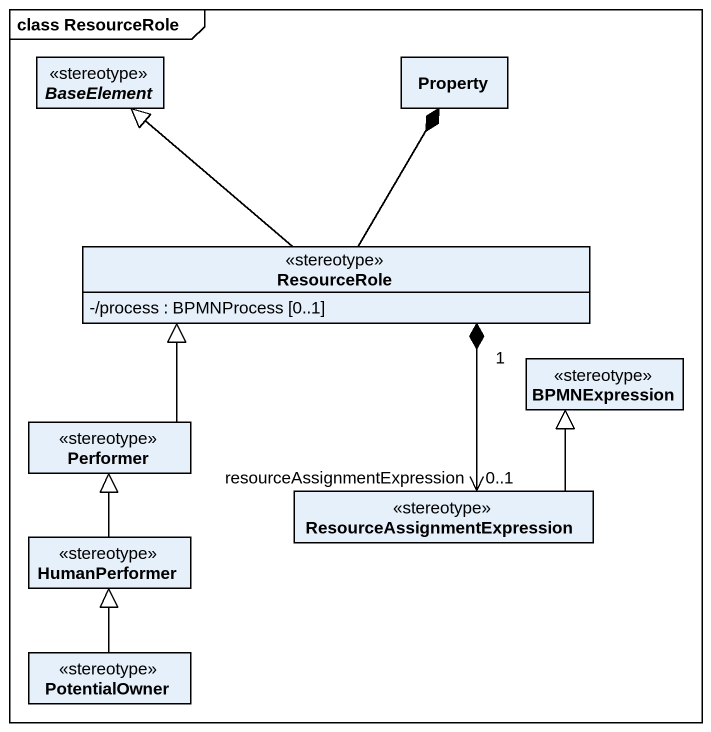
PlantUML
@startuml
mainframe class ResourceRole
hide circle
hide empty members
skinparam classAttributeIconSize 0
abstract class BaseElement <<stereotype>>
class Property
class ResourceRole <<stereotype>> {
  -/process : BPMNProcess [0..1]
}
class BPMNExpression <<stereotype>>
class Performer <<stereotype>>
class ResourceAssignmentExpression <<stereotype>>
class HumanPerformer <<stereotype>>
class PotentialOwner <<stereotype>>
ResourceRole -up-|> BaseElement
ResourceRole -up-* Property
ResourceRole "1" *--> "resourceAssignmentExpression\n0..1" ResourceAssignmentExpression
Performer -up-|> ResourceRole
ResourceAssignmentExpression -up-|> BPMNExpression
HumanPerformer -up-|> Performer
PotentialOwner -up-|> HumanPerformer
@enduml
